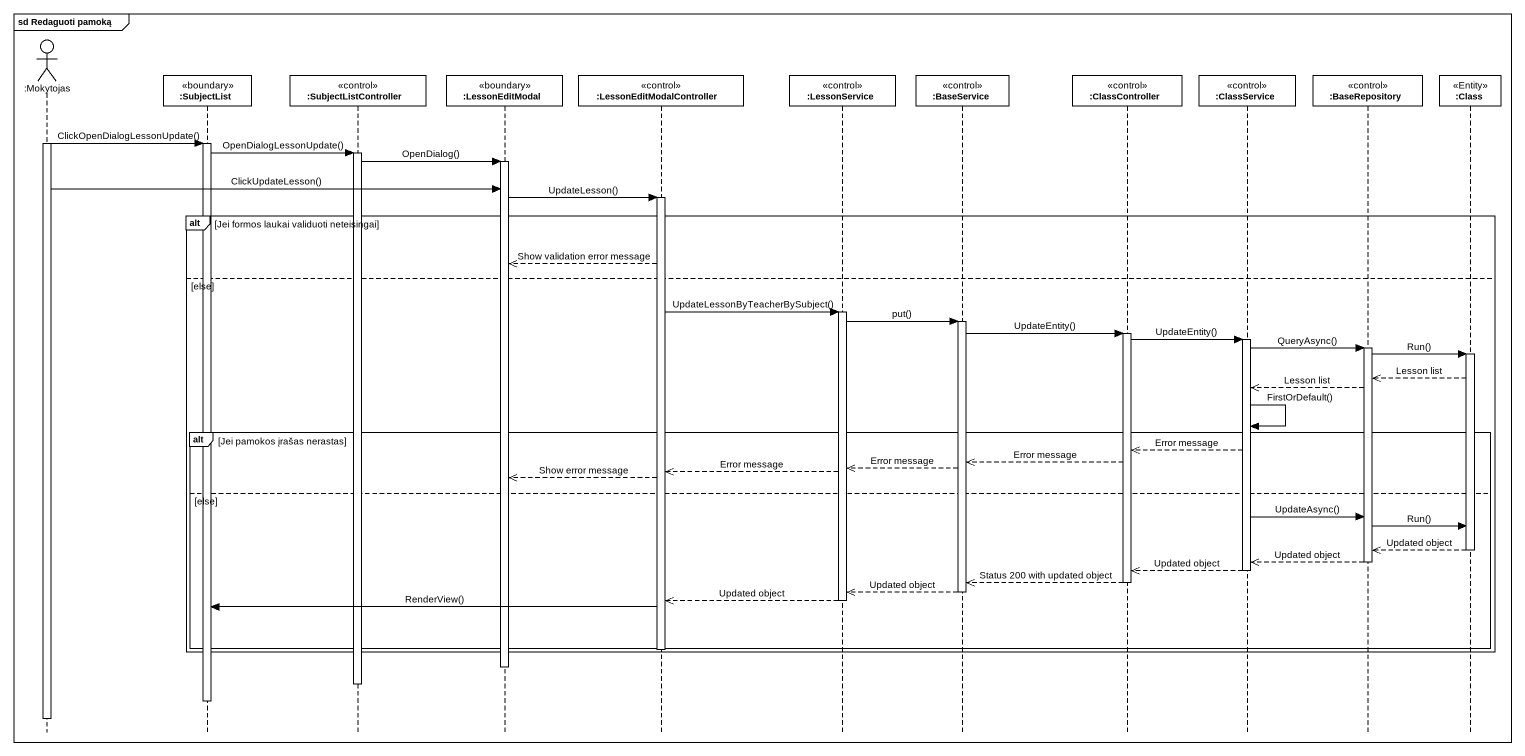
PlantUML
@startuml
mainframe sd Redaguoti pamoką
hide footbox
actor ":Mokytojas" as Mokytojas
participant ":SubjectList" as SubjectList <<boundary>>
participant ":SubjectListController" as SubjectListController <<control>>
participant ":LessonEditModal" as LessonEditModal <<boundary>>
participant ":LessonEditModalController" as LessonEditModalController <<control>>
participant ":LessonService" as LessonService <<control>>
participant ":BaseService" as BaseService <<control>>
participant ":ClassController" as ClassController <<control>>
participant ":ClassService" as ClassService <<control>>
participant ":BaseRepository" as BaseRepository <<control>>
participant ":Class" as Class_ <<Entity>>

activate Mokytojas
Mokytojas -> SubjectList : ClickOpenDialogLessonUpdate()
activate SubjectList
SubjectList -> SubjectListController : OpenDialogLessonUpdate()
activate SubjectListController
SubjectListController -> LessonEditModal : OpenDialog()
activate LessonEditModal
Mokytojas -> LessonEditModal : ClickUpdateLesson()
LessonEditModal -> LessonEditModalController : UpdateLesson()
activate LessonEditModalController
alt Jei formos laukai validuoti neteisingai
  LessonEditModalController -->> LessonEditModal : Show validation error message
else else
  LessonEditModalController -> LessonService : UpdateLessonByTeacherBySubject()
  activate LessonService
  LessonService -> BaseService : put()
  activate BaseService
  BaseService -> ClassController : UpdateEntity()
  activate ClassController
  ClassController -> ClassService : UpdateEntity()
  activate ClassService
  ClassService -> BaseRepository : QueryAsync()
  activate BaseRepository
  BaseRepository -> Class_ : Run()
  activate Class_
  Class_ -->> BaseRepository : Lesson list
  BaseRepository -->> ClassService : Lesson list
  ClassService -> ClassService : FirstOrDefault()
  alt Jei pamokos įrašas nerastas
    ClassService -->> ClassController : Error message
    ClassController -->> BaseService : Error message
    BaseService -->> LessonService : Error message
    LessonService -->> LessonEditModalController : Error message
    LessonEditModalController -->> LessonEditModal : Show error message
  else else
    ClassService -> BaseRepository : UpdateAsync()
    BaseRepository -> Class_ : Run()
    Class_ -->> BaseRepository : Updated object
    deactivate Class_
    BaseRepository -->> ClassService : Updated object
    deactivate BaseRepository
    ClassService -->> ClassController : Updated object
    deactivate ClassService
    ClassController -->> BaseService : Status 200 with updated object
    deactivate ClassController
    BaseService -->> LessonService : Updated object
    deactivate BaseService
    LessonService -->> LessonEditModalController : Updated object
    deactivate LessonService
    LessonEditModalController -> SubjectList : RenderView()
  end
  deactivate LessonEditModalController
end
deactivate LessonEditModal
deactivate SubjectListController
deactivate SubjectList
deactivate Mokytojas
@enduml
